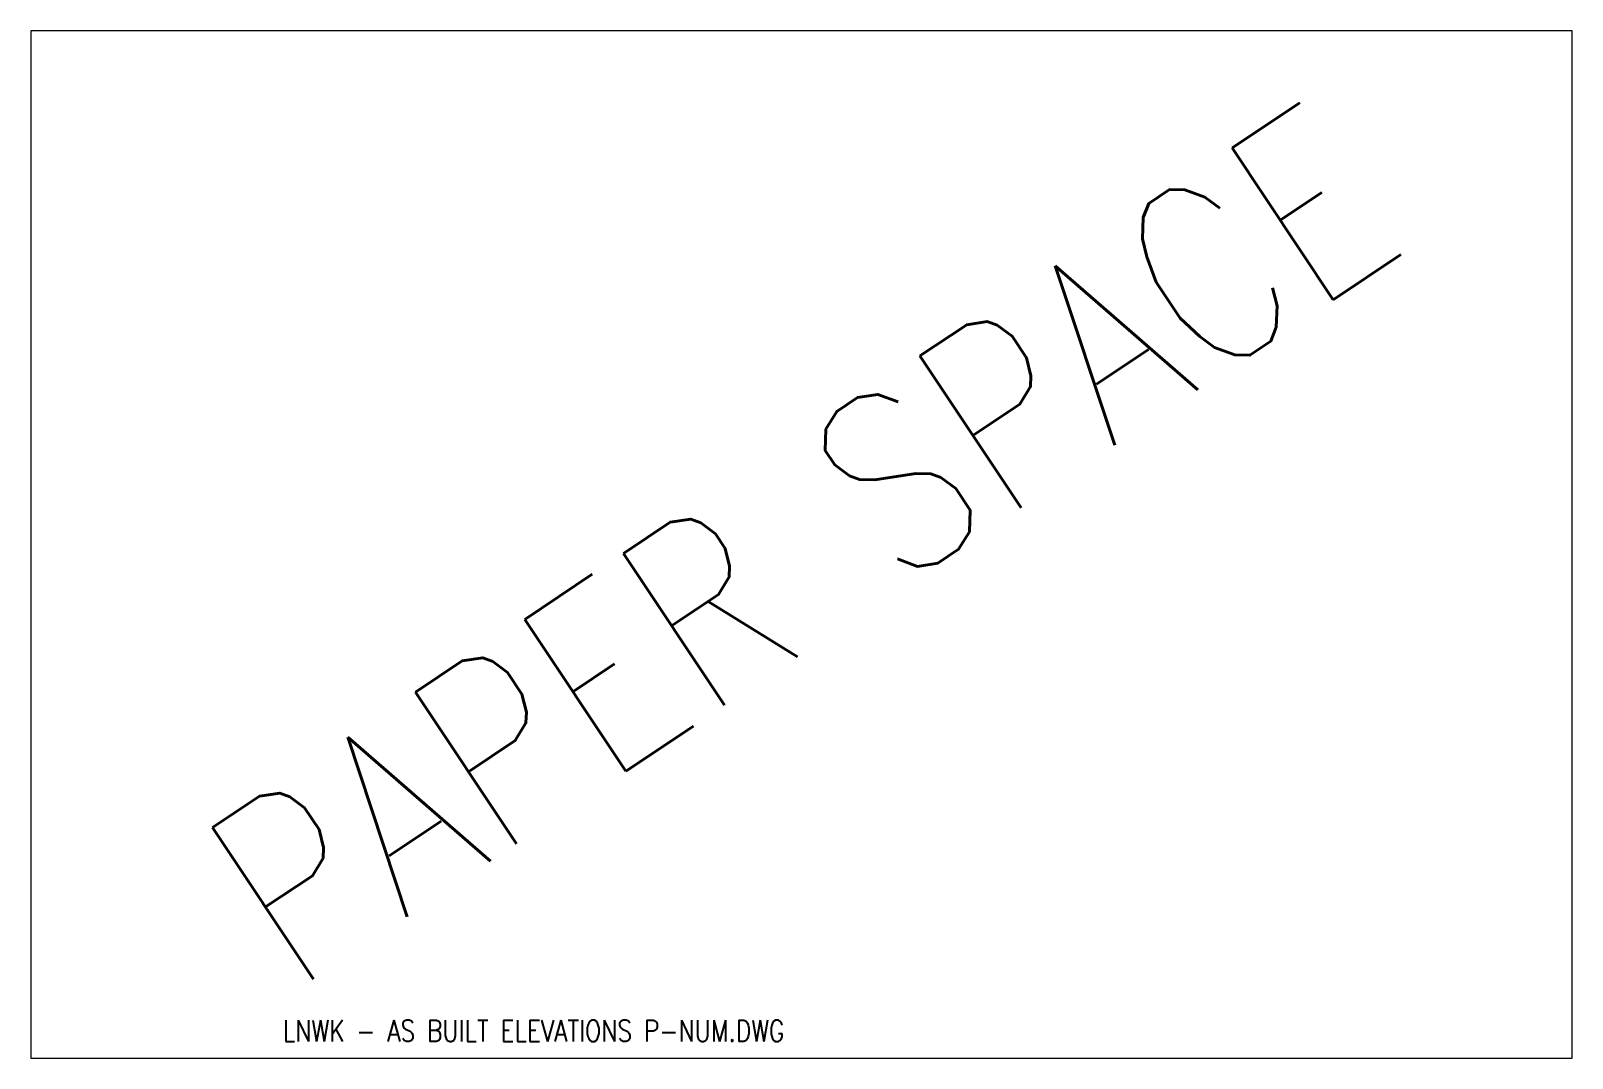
# Paper-space layout 'Layout1' of a CAD drawing. Header units: inches. Extents: x 0 to 35.9, y 0 to 23.9.
import ezdxf
from ezdxf.enums import TextEntityAlignment as Align

# ---------------------------------------------------------------- set-up
doc = ezdxf.new("R2010")
doc.units = ezdxf.units.IN
doc.header["$LTSCALE"] = 0.5
doc.header["$MEASUREMENT"] = 0
doc.layers.add('G-Anno-Nplt', color=4, linetype='Continuous', plot=False)
doc.styles.add('RomanS', font='romans.shx')
doc.styles.get("Standard").update_dxf_attribs({"font": 'romans.shx', "width": 0.8})

# ---------------------------------------------------------------- blocks, each defined once
blk = doc.blocks.new('DrawingName')
at = {"style": 'RomanS', "width": 0.8}
blk.add_attdef('FILENAME', text='', height=0.5, dxfattribs=at).set_placement((0, 0), align=Align.BOTTOM_LEFT)
blk = doc.blocks.new('PS_LABEL')
blk.add_blockref('DrawingName', (5.876, 0.237)).add_auto_attribs({'FILENAME': 'LNWK - AS BUILT ELEVATIONS P-NUM.DWG'})
at = {"width": 0.8}
blk.add_text('PAPER SPACE', height=4.25, rotation=33.667, dxfattribs=at).set_placement((17.968, 11.969), align=Align.MIDDLE_CENTER)

psp = doc.layouts.get("Layout1")

# ---------------------------------------------------------------- block references
at = {"layer": 'G-Anno-Nplt'}
psp.add_blockref('PS_LABEL', (0, 0), dxfattribs=at)

# ---------------------------------------------------------------- viewports
at = {"layer": 'G-Anno-Nplt', "view_target_point": (783.946, 1377.1336)}
psp.add_viewport(center=(17.969, 11.969), size=(35.937, 23.93726), view_center_point=(-783.8013, -1376.5908), view_height=2.618475, dxfattribs=at)

doc.saveas('drawing.dxf')
